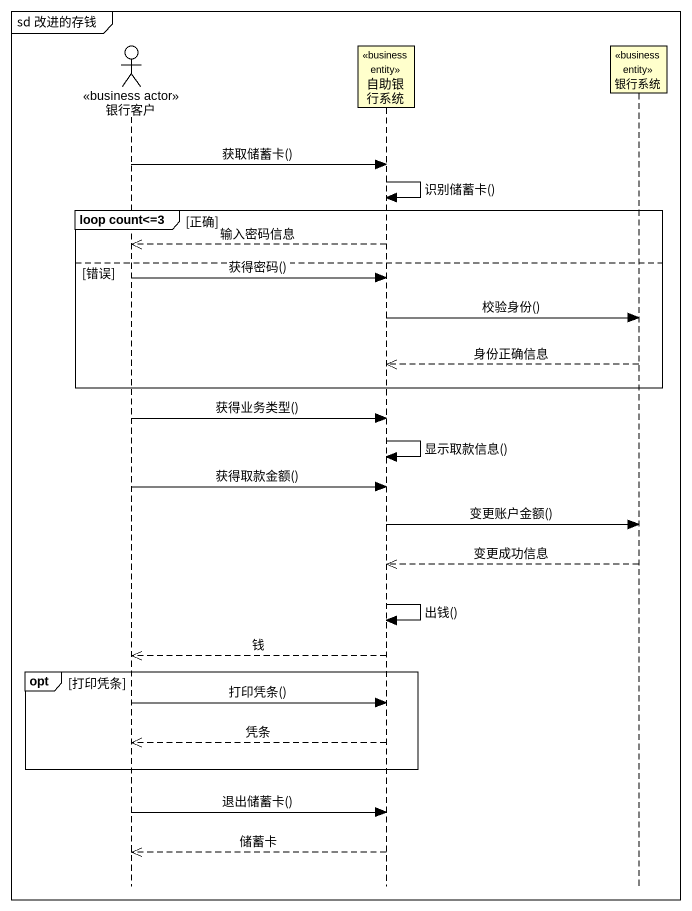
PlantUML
@startuml
mainframe sd 改进的存钱
hide footbox
actor 银行客户 <<business actor>>
participant 自助银行系统 <<business entity>>
participant 银行系统 <<business entity>>

银行客户 -> 自助银行系统 : 获取储蓄卡()
自助银行系统 -> 自助银行系统 : 识别储蓄卡()
group loop count<=3 [正确]
  自助银行系统 -->> 银行客户 : 输入密码信息
else 错误
  银行客户 -> 自助银行系统 : 获得密码()
  自助银行系统 -> 银行系统 : 校验身份()
  银行系统 -->> 自助银行系统 : 身份正确信息
end
银行客户 -> 自助银行系统 : 获得业务类型()
自助银行系统 -> 自助银行系统 : 显示取款信息()
银行客户 -> 自助银行系统 : 获得取款金额()
自助银行系统 -> 银行系统 : 变更账户金额()
银行系统 -->> 自助银行系统 : 变更成功信息
自助银行系统 -> 自助银行系统 : 出钱()
自助银行系统 -->> 银行客户 : 钱
opt 打印凭条
  银行客户 -> 自助银行系统 : 打印凭条()
  自助银行系统 -->> 银行客户 : 凭条
end
银行客户 -> 自助银行系统 : 退出储蓄卡()
自助银行系统 -->> 银行客户 : 储蓄卡
@enduml
